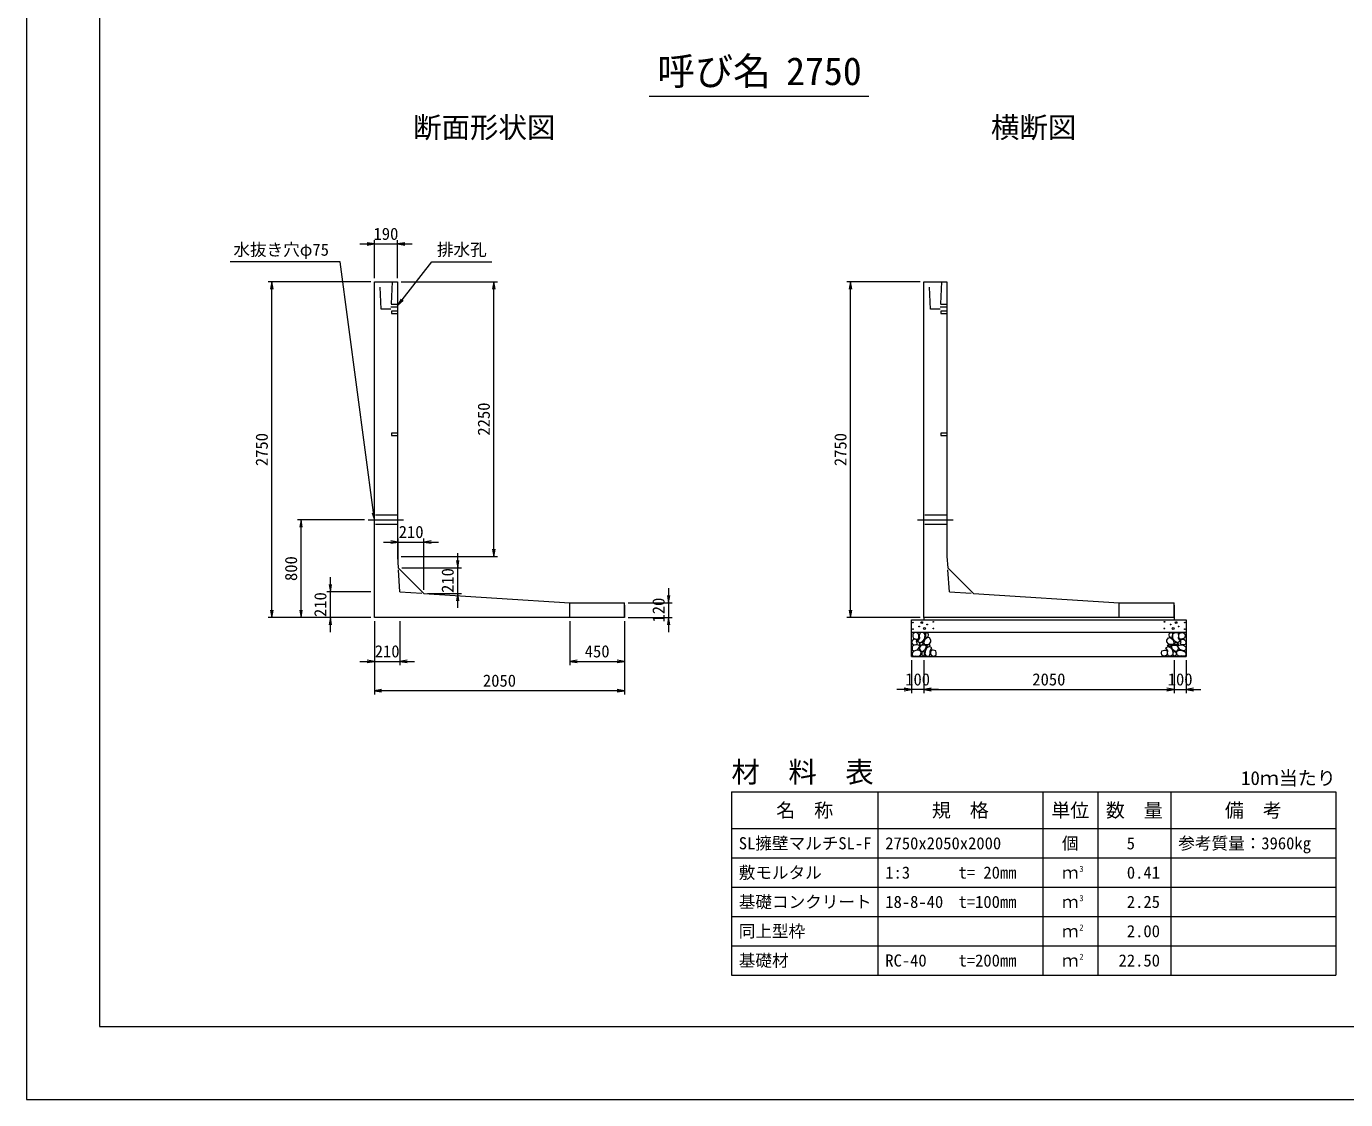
# Model space of a CAD drawing. Units: millimetres at full size, sheet at 1:30. Extents: x 87100 to 112330, y -109759 to -91939.
# Drawn here: x 87100 to 97906, y -109759 to -100967 of the extents above; entities that cross this region are included whole.
import ezdxf
from ezdxf.enums import TextEntityAlignment as Align

# ---------------------------------------------------------------- set-up
doc = ezdxf.new("R2010")
doc.units = ezdxf.units.MM
doc.header["$LTSCALE"] = 30
doc.linetypes.add('CHAIN', pattern=[18.5, 12, -1.5, 3.5, -1.5])
doc.linetypes.add('DASHED_SPACED', pattern=[12, 6, -6])
for name, color, linetype, lineweight in [('D-BMK', 2, 'CHAIN', 13), ('D-DCR-HCHn', 4, 'Continuous', 9), ('D-MTR-FRAM', 7, 'Continuous', 13), ('D-MTR-LINE', 7, 'Continuous', 13), ('D-STR-DIM', 7, 'Continuous', 9), ('D-STR-STRn', 1, 'Continuous', 13), ('D-STR-TXT', 7, 'Continuous', 9), ('D-TTL', 2, 'Continuous', 13), ('D-TTL-TXT', 7, 'Continuous', 13)]:
    doc.layers.add(name, color=color, linetype=linetype, lineweight=lineweight)
doc.layers.add('D-MTR', color=7, linetype='Continuous')
doc.layers.add('D-MTR-TXT', color=7, linetype='Continuous')
doc.styles.add('ＭＳ ゴシック', font='')
doc.styles.get('ＭＳ ゴシック').set_extended_font_data('MS Gothic')

# ---------------------------------------------------------------- blocks, each defined once
blk = doc.blocks.new('open_arrow')
at = {"color": 0, "linetype": 'Continuous', "lineweight": -2}
blk.add_lwpolyline([(7.5, 1.25), (0, 0), (7.5, -1.25)], dxfattribs=at)

msp = doc.modelspace()

# ---------------------------------------------------------------- linework, layer by layer
at = {"layer": 'D-BMK'}
for p, q in [((89900.11, -105008.73), (90190.11, -105008.73)), ((94400.11, -105008.73), (94690.11, -105008.73))]:
    msp.add_line(p, q, dxfattribs=at)
at = {"layer": 'D-DCR-HCHn'}
for points in [[(94357.39, -105994.92), (94350.46, -106015.72), (94359.7, -106029.59), (94382.82, -106031.9), (94398.6, -106025.13), (94392.06, -106008.79), (94396.69, -105999.54), (94387.44, -105990.3), (94373.57, -105985.67)], [(94401.31, -105937.13), (94380.51, -105932.51), (94362.01, -105941.76), (94359.7, -105962.56), (94364.33, -105978.74), (94387.44, -105985.67), (94403.62, -105985.67), (94410.55, -105974.12), (94410.55, -105948.69)], [(94419.8, -105934.82), (94412.87, -105955.62), (94415.18, -105978.74), (94399, -106004.17), (94419.8, -106015.72), (94442.91, -106004.17), (94456.78, -105985.67), (94461.41, -105955.62), (94456.78, -105939.44), (94442.91, -105932.51)], [(94459.09, -105990.3), (94447.54, -106018.03), (94456.78, -106029.59), (94484.52, -106029.59), (94496.08, -106024.97), (94507.64, -106008.79), (94507.64, -105994.92), (94496.08, -105976.43), (94482.21, -105974.12)], [(94463.72, -105939.44), (94463.72, -105967.18), (94475.27, -105974.12), (94486.83, -105967.18), (94489.14, -105951), (94486.83, -105937.13), (94470.65, -105932.51)], [(96491.13, -105990.3), (96502.68, -106018.03), (96493.44, -106029.59), (96465.7, -106029.59), (96454.14, -106024.97), (96442.58, -106008.79), (96442.58, -105994.92), (96454.14, -105976.43), (96468.01, -105974.12)], [(96486.5, -105939.44), (96486.5, -105967.18), (96474.95, -105974.12), (96463.39, -105967.18), (96461.08, -105951), (96463.39, -105937.13), (96479.57, -105932.51)], [(96530.42, -105934.82), (96537.35, -105955.62), (96535.04, -105978.74), (96551.22, -106004.17), (96530.42, -106015.72), (96507.31, -106004.17), (96493.44, -105985.67), (96488.81, -105955.62), (96493.44, -105939.44), (96507.31, -105932.51)], [(96548.91, -105937.13), (96569.71, -105932.51), (96588.21, -105941.76), (96590.52, -105962.56), (96585.9, -105978.74), (96562.78, -105985.67), (96546.6, -105985.67), (96539.67, -105974.12), (96539.67, -105948.69)], [(96592.83, -105994.92), (96599.76, -106015.72), (96590.52, -106029.59), (96567.4, -106031.9), (96551.62, -106025.13), (96558.16, -106008.79), (96553.53, -105999.54), (96562.78, -105990.3), (96576.65, -105985.67)], [(94401.27, -106071.72), (94418.39, -106046.04), (94416.25, -106039.62), (94392.7, -106033.19), (94371.3, -106035.33), (94356.32, -106048.18), (94354.18, -106063.16), (94356.32, -106078.14), (94373.44, -106082.42)], [(94409.83, -106125.22), (94424.81, -106118.8), (94429.09, -106097.4), (94420.53, -106082.42), (94405.55, -106078.14), (94386.28, -106080.28), (94364.88, -106088.84), (94354.18, -106101.68), (94354.18, -106116.66), (94360.6, -106125.22), (94386.28, -106123.08)], [(94424.42, -106015.72), (94412.87, -106024.97), (94417.49, -106031.9), (94433.67, -106031.9), (94440.6, -106029.59), (94445.23, -106020.35), (94438.29, -106013.41)], [(94461.19, -106071.72), (94471.89, -106046.04), (94463.33, -106035.33), (94437.65, -106035.33), (94426.95, -106039.62), (94416.25, -106054.6), (94416.25, -106067.44), (94426.95, -106084.56), (94439.79, -106086.7)], [(94456.91, -106118.8), (94456.91, -106093.12), (94446.21, -106086.7), (94435.51, -106093.12), (94433.37, -106108.1), (94435.51, -106120.94), (94450.49, -106125.22)], [(94497.58, -106123.08), (94504, -106103.82), (94501.86, -106082.42), (94516.84, -106058.88), (94497.58, -106048.18), (94476.17, -106058.88), (94463.33, -106076), (94459.05, -106103.82), (94463.33, -106118.8), (94476.17, -106125.22)], [(94493.3, -106048.18), (94504, -106039.62), (94499.72, -106033.19), (94484.73, -106033.19), (94478.31, -106035.33), (94474.03, -106043.9), (94480.45, -106050.32)], [(94514.7, -106120.94), (94533.96, -106125.22), (94551.08, -106116.66), (94553.22, -106097.4), (94548.94, -106082.42), (94527.54, -106076), (94512.56, -106076), (94506.14, -106086.7), (94506.14, -106110.24)], [(96435.52, -106120.94), (96416.26, -106125.22), (96399.14, -106116.66), (96397, -106097.4), (96401.28, -106082.42), (96422.68, -106076), (96437.66, -106076), (96444.08, -106086.7), (96444.08, -106110.24)], [(96452.64, -106123.08), (96446.22, -106103.82), (96448.36, -106082.42), (96433.38, -106058.88), (96452.64, -106048.18), (96474.05, -106058.88), (96486.89, -106076), (96491.17, -106103.82), (96486.89, -106118.8), (96474.05, -106125.22)], [(96456.92, -106048.18), (96446.22, -106039.62), (96450.5, -106033.19), (96465.49, -106033.19), (96471.91, -106035.33), (96476.19, -106043.9), (96469.77, -106050.32)], [(96489.03, -106071.72), (96478.33, -106046.04), (96486.89, -106035.33), (96512.57, -106035.33), (96523.27, -106039.62), (96533.97, -106054.6), (96533.97, -106067.44), (96523.27, -106084.56), (96510.43, -106086.7)], [(96493.31, -106118.8), (96493.31, -106093.12), (96504.01, -106086.7), (96514.71, -106093.12), (96516.85, -106108.1), (96514.71, -106120.94), (96499.73, -106125.22)], [(96525.8, -106015.72), (96537.35, -106024.97), (96532.73, -106031.9), (96516.55, -106031.9), (96509.62, -106029.59), (96504.99, -106020.35), (96511.93, -106013.41)], [(96540.39, -106125.22), (96525.41, -106118.8), (96521.13, -106097.4), (96529.69, -106082.42), (96544.67, -106078.14), (96563.94, -106080.28), (96585.34, -106088.84), (96596.04, -106101.68), (96596.04, -106116.66), (96589.62, -106125.22), (96563.94, -106123.08)], [(96548.96, -106071.72), (96531.83, -106046.04), (96533.97, -106039.62), (96557.52, -106033.19), (96578.92, -106035.33), (96593.9, -106048.18), (96596.04, -106063.16), (96593.9, -106078.14), (96576.78, -106082.42)]]:
    msp.add_lwpolyline(points, close=True, dxfattribs=at)
for centre, radius in [((94360.84, -105851.3), 3), ((94412.4, -105882.97), 3), ((94433.45, -105851.3), 7.5), ((94456.77, -105898.76), 7.5), ((94477.82, -105867.09), 3), ((94528.24, -105845.25), 3), ((96421.98, -105845.25), 3), ((96472.4, -105867.09), 3), ((96493.45, -105898.76), 7.5), ((96516.77, -105851.3), 7.5), ((96537.82, -105882.97), 3), ((96589.38, -105851.3), 3), ((94361.98, -105904.81), 3), ((94529.38, -105898.76), 3), ((96420.84, -105898.76), 3), ((96588.24, -105904.81), 3)]:
    msp.add_circle(centre, radius, dxfattribs=at)
at = {"layer": 'D-MTR-FRAM'}
for p, q in [((92875.11, -107238.73), (97825.11, -107238.73)), ((92875.11, -107238.73), (92875.11, -108738.73)), ((97825.11, -107238.73), (97825.11, -108738.73)), ((92875.11, -108738.73), (97825.11, -108738.73))]:
    msp.add_line(p, q, dxfattribs=at)
at = {"layer": 'D-MTR-LINE'}
for p, q in [((94075.11, -107238.73), (94075.11, -108738.73)), ((95425.11, -107238.73), (95425.11, -108738.73)), ((95875.11, -107238.73), (95875.11, -108738.73)), ((96475.11, -107238.73), (96475.11, -108738.73)), ((92875.11, -107538.73), (97825.11, -107538.73)), ((92875.11, -107778.73), (97825.11, -107778.73)), ((92875.11, -108018.73), (97825.11, -108018.73)), ((92875.11, -108258.73), (97825.11, -108258.73)), ((92875.11, -108498.73), (97825.11, -108498.73))]:
    msp.add_line(p, q, dxfattribs=at)
at = {"layer": 'D-STR-DIM'}
for p, q in [((89830.11, -102748.73), (90260.11, -102748.73)), ((89950.11, -103028.73), (89950.11, -102718.73)), ((90140.11, -103028.73), (90140.11, -102718.73)), ((89920.11, -103058.73), (89080.11, -103058.73)), ((89110.11, -105808.73), (89110.11, -103058.73)), ((90170.11, -103058.73), (90958.75, -103058.73)), ((90928.75, -105308.73), (90928.75, -103058.73)), ((94420.11, -103058.73), (93820.11, -103058.73)), ((93850.11, -105808.73), (93850.11, -103058.73)), ((89870.11, -105008.73), (89320.11, -105008.73)), ((89350.11, -105808.73), (89350.11, -105008.73)), ((90026.5, -105190.85), (90476.5, -105190.85)), ((90146.5, -105371.44), (90146.5, -105160.85)), ((90356.5, -105581.44), (90356.5, -105160.85)), ((90170.11, -105308.73), (90958.75, -105308.73)), ((90632.83, -105731.44), (90632.83, -105281.44)), ((90176.5, -105401.44), (90662.83, -105401.44)), ((89590.11, -105928.73), (89590.11, -105478.73)), ((92360.11, -105568.73), (92360.11, -105928.73)), ((89920.11, -105598.73), (89560.11, -105598.73)), ((90386.5, -105611.44), (90662.83, -105611.44)), ((92030.11, -105688.73), (92390.11, -105688.73)), ((89920.11, -105808.73), (89080.11, -105808.73)), ((89920.11, -105808.73), (89320.11, -105808.73)), ((89920.11, -105808.73), (89560.11, -105808.73)), ((89950.11, -105838.73), (89950.11, -106438.73)), ((89950.11, -105838.73), (89950.11, -106198.73)), ((90160.11, -105838.73), (90160.11, -106198.73)), ((91550.11, -105838.73), (91550.11, -106198.73)), ((92000.11, -105838.73), (92000.11, -106438.73)), ((92000.11, -105838.73), (92000.11, -106198.73)), ((92030.11, -105808.73), (92390.11, -105808.73)), ((94420.11, -105808.73), (93820.11, -105808.73)), ((89830.11, -106168.73), (90280.11, -106168.73)), ((91550.11, -106168.73), (92000.11, -106168.73)), ((94350.11, -106158.73), (94350.11, -106428.73)), ((94450.11, -106158.73), (94450.11, -106428.73)), ((94450.11, -106158.73), (94450.11, -106428.73)), ((96500.11, -106158.73), (96500.11, -106428.73)), ((96500.11, -106158.73), (96500.11, -106428.73)), ((96600.11, -106158.73), (96600.11, -106428.73)), ((92000.11, -106408.73), (89950.11, -106408.73)), ((94570.11, -106398.73), (94230.11, -106398.73)), ((94450.11, -106398.73), (96500.11, -106398.73)), ((96380.11, -106398.73), (96720.11, -106398.73))]:
    msp.add_line(p, q, dxfattribs=at)
for points in [[(89950.11, -105008.73), (89942.23, -104949.25), (89670.11, -102896.51)], [(90140.11, -103253.73), (90177.12, -103206.51), (90420.11, -102896.51)]]:
    msp.add_lwpolyline(points, dxfattribs=at)
at = {"layer": 'D-STR-STRn'}
for p, q in [((89950.11, -105808.73), (89950.11, -103058.73)), ((89950.11, -103058.73), (90140.11, -103058.73)), ((90140.11, -103058.73), (90140.11, -105308.73)), ((94450.11, -105808.73), (94450.11, -103058.73)), ((94450.11, -103058.73), (94640.11, -103058.73)), ((94640.11, -103058.73), (94640.11, -105308.73)), ((90140.11, -105308.73), (90146.5, -105401.44)), ((94640.11, -105308.73), (94646.5, -105401.44)), ((90146.5, -105401.44), (90356.5, -105611.44)), ((94646.5, -105401.44), (94856.5, -105611.44)), ((90356.5, -105611.44), (91550.11, -105688.73)), ((94856.5, -105611.44), (96050.11, -105688.73)), ((91550.11, -105688.73), (92000.11, -105688.73)), ((91550.11, -105808.73), (91550.11, -105688.73)), ((92000.11, -105808.73), (92000.11, -105688.73)), ((92000.11, -105708.73), (92000.11, -105808.73)), ((96050.11, -105688.73), (96500.11, -105688.73)), ((96050.11, -105808.73), (96050.11, -105688.73)), ((96500.11, -105808.73), (96500.11, -105688.73)), ((96500.11, -105708.73), (96500.11, -105808.73)), ((92000.11, -105808.73), (89950.11, -105808.73)), ((94350.11, -106128.73), (94350.11, -105828.73)), ((94350.11, -105828.73), (96600.11, -105828.73)), ((94450.11, -105808.73), (94450.11, -105828.73)), ((96500.11, -105808.73), (94450.11, -105808.73)), ((96500.11, -105808.73), (96500.11, -105828.73)), ((96600.11, -105828.73), (96600.11, -106128.73)), ((94350.11, -105928.73), (96600.11, -105928.73)), ((94350.11, -106128.73), (96600.11, -106128.73))]:
    msp.add_line(p, q, dxfattribs=at)
at = {"layer": 'D-STR-STRn', "linetype": 'DASHED_SPACED'}
for p, q in [((90005.11, -103283.73), (89995.11, -103058.73)), ((90095.11, -103058.73), (90085.11, -103283.73)), ((94505.11, -103283.73), (94495.11, -103058.73)), ((94595.11, -103058.73), (94585.11, -103283.73)), ((90085.11, -103283.73), (90005.11, -103283.73)), ((90086, -103263.73), (90140.11, -103263.73)), ((90086.89, -103243.73), (90140.11, -103243.73)), ((94585.11, -103283.73), (94505.11, -103283.73)), ((94586, -103263.73), (94640.11, -103263.73)), ((94586.89, -103243.73), (94640.11, -103243.73)), ((90140.11, -104971.23), (89950.11, -104971.23)), ((94640.11, -104971.23), (94450.11, -104971.23)), ((90140.11, -105046.23), (89950.11, -105046.23)), ((94640.11, -105046.23), (94450.11, -105046.23))]:
    msp.add_line(p, q, dxfattribs=at)
at = {"layer": 'D-STR-STRn', "color": 2, "linetype": 'DASHED_SPACED'}
for p, q in [((90160.11, -105598.73), (90146.5, -105401.44)), ((94660.11, -105598.73), (94646.5, -105401.44)), ((90160.11, -105598.73), (90356.5, -105611.44)), ((94660.11, -105598.73), (94856.5, -105611.44))]:
    msp.add_line(p, q, dxfattribs=at)
at = {"layer": 'D-STR-STRn', "linetype": 'DASHED_SPACED'}
for points in [[(90140.11, -103299.23), (90090.11, -103299.23), (90090.11, -103318.23), (90140.11, -103318.23)], [(94640.11, -103299.23), (94590.11, -103299.23), (94590.11, -103318.23), (94640.11, -103318.23)], [(90140.11, -104299.23), (90090.11, -104299.23), (90090.11, -104318.23), (90140.11, -104318.23)], [(94640.11, -104299.23), (94590.11, -104299.23), (94590.11, -104318.23), (94640.11, -104318.23)]]:
    msp.add_lwpolyline(points, dxfattribs=at)
at = {"layer": 'D-STR-TXT'}
for p, q in [((89670.11, -102896.51), (88767.93, -102896.51)), ((90420.11, -102896.51), (90912.29, -102896.51))]:
    msp.add_line(p, q, dxfattribs=at)
at = {"layer": 'D-TTL'}
for points in [[(87100.11, -109758.73), (112330.11, -109758.73), (112330.11, -91938.73), (87100.11, -91938.73)], [(87700.11, -109158.73), (111730.11, -109158.73), (111730.11, -92538.73), (87700.11, -92538.73)]]:
    msp.add_lwpolyline(points, close=True, dxfattribs=at)
at = {"layer": 'D-TTL-TXT'}
msp.add_line((92200.11, -101538.73), (94000.11, -101538.73), dxfattribs=at)

# ---------------------------------------------------------------- block references
at = {"layer": 'D-STR-DIM', "xscale": 8, "yscale": 8}
for p, rotation in [((89950.11, -102748.73), 180), ((89110.11, -103058.73), 270), ((90928.75, -103058.73), 270), ((93850.11, -103058.73), 270), ((90140.11, -103253.73), 51.9), ((89350.11, -105008.73), 270), ((89950.11, -105008.73), 97.6), ((90146.5, -105190.85), 180), ((90632.83, -105401.44), 90), ((90928.75, -105308.73), 90), ((89590.11, -105598.73), 90), ((90632.83, -105611.44), 270), ((92360.11, -105688.73), 90), ((89110.11, -105808.73), 90), ((89350.11, -105808.73), 90), ((93850.11, -105808.73), 90), ((89590.11, -105808.73), 270), ((92360.11, -105808.73), 270), ((89950.11, -106168.73), 180), ((92000.11, -106168.73), 180), ((92000.11, -106408.73), 180), ((94350.11, -106398.73), 180), ((96500.11, -106398.73), 180), ((96500.11, -106398.73), 180)]:
    msp.add_blockref('open_arrow', p, dxfattribs=dict(at, rotation=rotation))
for p in [(90140.11, -102748.73), (90356.5, -105190.85), (90160.11, -106168.73), (91550.11, -106168.73), (89950.11, -106408.73), (94450.11, -106398.73), (94450.11, -106398.73), (96600.11, -106398.73)]:
    msp.add_blockref('open_arrow', p, dxfattribs=at)

# ---------------------------------------------------------------- texts
at = {"layer": 'D-MTR', "style": 'ＭＳ ゴシック'}
msp.add_text('材\u3000料\u3000表', height=170.9, dxfattribs=at).set_placement((92875.11, -107211.5), align=Align.BOTTOM_LEFT)
msp.add_text('10ｍ当たり', height=113.9, dxfattribs=at).set_placement((97825.11, -107215.58), align=Align.BOTTOM_RIGHT)
at = {"layer": 'D-MTR-TXT', "style": 'ＭＳ ゴシック'}
for s, height, p in [('名\u3000称', 113.9, (93475.11, -107388.73)), ('規\u3000格', 113.9, (94750.11, -107388.73)), ('単位', 113.9, (95650.11, -107388.73)), ('数\u3000量', 113.9, (96175.11, -107388.73)), ('備\u3000考', 113.9, (97150.11, -107388.73)), ('個', 99.69, (95650.11, -107658.73)), ('ｍ', 99.69, (95650.11, -107898.73)), ('ｍ', 99.69, (95650.11, -108138.73)), ('ｍ', 99.69, (95650.11, -108378.73)), ('ｍ', 99.69, (95650.11, -108618.73))]:
    msp.add_text(s, height=height, dxfattribs=at).set_placement(p, align=Align.MIDDLE_CENTER)
for s, p in [('SL擁壁マルチSL-F', (92935.11, -107658.73)), ('2750x2050x2000', (94135.11, -107658.73)), ('参考質量：3960kg', (96535.11, -107658.73)), ('敷モルタル', (92935.11, -107898.73)), ('1:3', (94135.11, -107898.73)), ('t= 20mm', (94735.11, -107898.73)), ('基礎コンクリート', (92935.11, -108138.73)), ('18-8-40', (94135.11, -108138.73)), ('t=100mm', (94735.11, -108138.73)), ('同上型枠', (92935.11, -108378.73)), ('基礎材', (92935.11, -108618.73)), ('RC-40', (94135.11, -108618.73)), ('t=200mm', (94735.11, -108618.73))]:
    msp.add_text(s, height=99.69, dxfattribs=at).set_placement(p, align=Align.MIDDLE_LEFT)
for s, p in [('5', (96180.44, -107658.73)), ('0.41', (96385.11, -107898.73)), ('2.25', (96385.11, -108138.73)), ('2.00', (96385.11, -108378.73)), ('22.50', (96385.11, -108618.73))]:
    msp.add_text(s, height=99.69, dxfattribs=at).set_placement(p, align=Align.MIDDLE_RIGHT)
for s, p in [('3', (95725.11, -107908.29)), ('3', (95725.11, -108148.29)), ('2', (95725.11, -108388.29)), ('2', (95725.11, -108628.29))]:
    msp.add_text(s, height=49.84, dxfattribs=at).set_placement(p, align=Align.BOTTOM_LEFT)
at = {"layer": 'D-STR-DIM', "style": 'ＭＳ ゴシック'}
for s, p in [('190', (90045.11, -102666.23)), ('210', (90251.5, -105108.35)), ('210', (90055.11, -106086.23)), ('450', (91775.11, -106086.23)), ('2050', (90975.11, -106326.23)), ('100', (94400.11, -106316.23)), ('2050', (95475.11, -106316.23)), ('100', (96550.11, -106316.23))]:
    msp.add_text(s, height=99.69, dxfattribs=at).set_placement(p, align=Align.MIDDLE_CENTER)
for s, p in [('2250', (90846.25, -104183.73)), ('2750', (89027.61, -104433.73)), ('2750', (93767.61, -104433.73)), ('800', (89267.61, -105408.73)), ('210', (90550.33, -105506.44)), ('210', (89507.61, -105703.73)), ('120', (92277.61, -105748.73))]:
    msp.add_text(s, height=99.69, rotation=90, dxfattribs=at).set_placement(p, align=Align.MIDDLE_CENTER)
at = {"layer": 'D-STR-TXT', "style": 'ＭＳ ゴシック'}
for s, p in [('水抜き穴φ75', (88795.83, -102875.63)), ('排水孔', (90462.91, -102875.63))]:
    msp.add_text(s, height=99.69, dxfattribs=at).set_placement(p, align=Align.BOTTOM_LEFT)
at = {"layer": 'D-TTL-TXT', "style": 'ＭＳ ゴシック'}
for s, height, p in [('呼び名', 227.9, (92732.61, -101516.23)), ('2750', 227.9, (93632.61, -101516.23)), ('断面形状図', 170.9, (90850.11, -101931.5)), ('横断図', 170.9, (95350.11, -101931.5))]:
    msp.add_text(s, height=height, dxfattribs=at).set_placement(p, align=Align.BOTTOM_CENTER)

doc.saveas('drawing.dxf')
